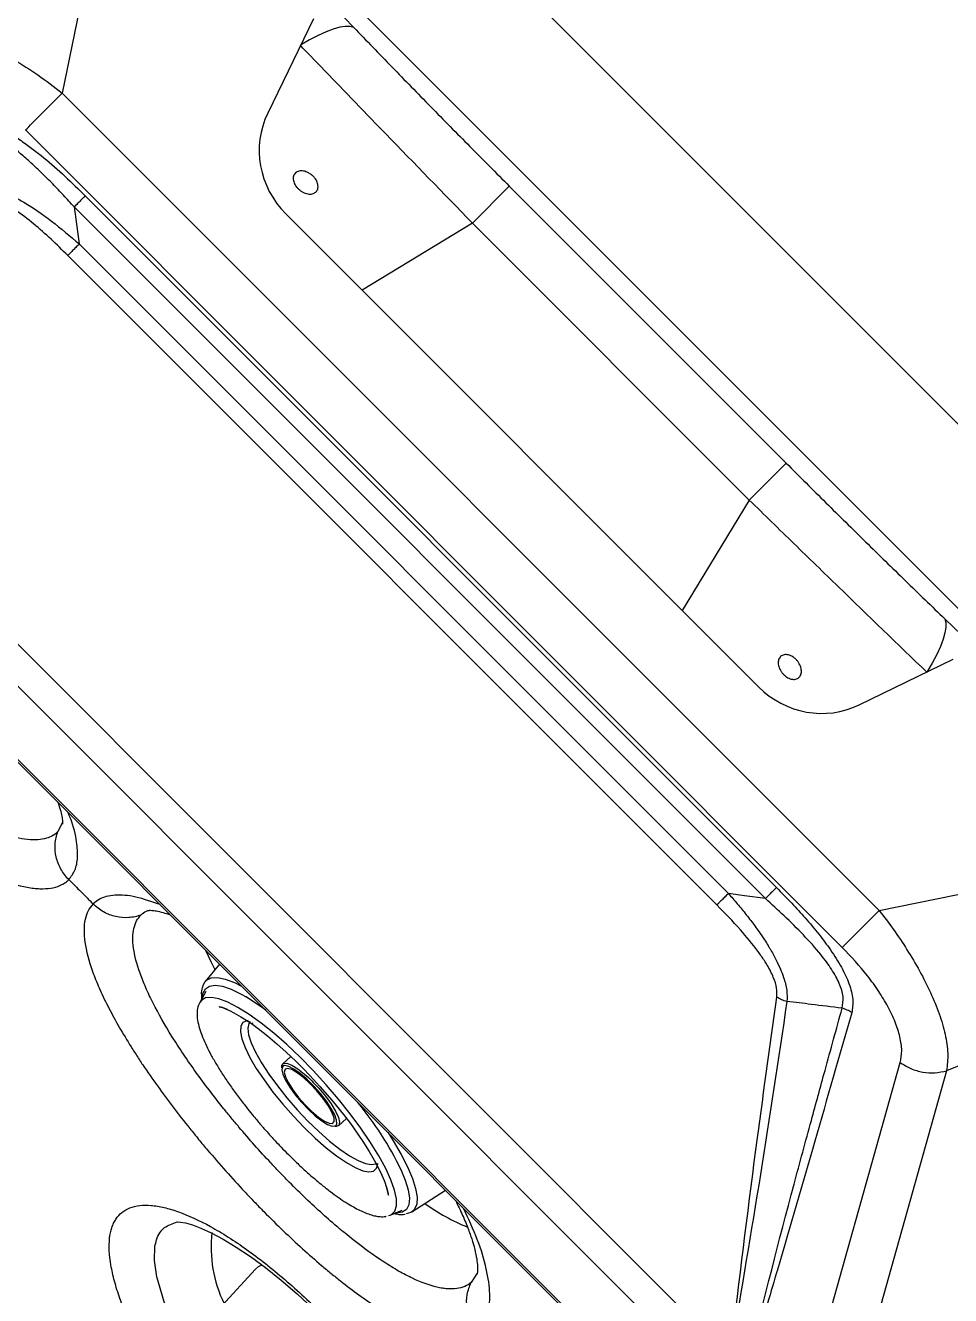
# Model space of a CAD drawing. Extents: x 409 to 498, y 628 to 778.
# Drawn here: x 485.8 to 490.92, y 720.27 to 727.3 of the extents above; entities that cross this region are included whole.
import ezdxf

# ---------------------------------------------------------------- set-up
doc = ezdxf.new("R2010")
doc.units = 0
doc.header["$MEASUREMENT"] = 0
doc.layers.add('1', color=4, linetype='Continuous')
doc.layers.add('GEOMETRY', color=4, linetype='Continuous', lineweight=25)

# ---------------------------------------------------------------- blocks, each defined once
blk = doc.blocks.new('2026_PULSE')
at = {"layer": 'GEOMETRY'}
for p, q in [((78.0552, 84.4674), (84.4472, 78.0754)), ((77.8038, 83.6983), (83.6781, 77.8239)), ((78.239, 83.1649), (79.0388, 82.3331)), ((77.5335, 82.5054), (77.424, 81.9699)), ((78.8159, 82.3801), (78.5623, 81.8582)), ((77.424, 81.9699), (81.9497, 77.4443)), ((81.7451, 77.24), (77.2196, 81.7655)), ((79.9005, 81.4546), (79.6961, 81.2502)), ((79.9005, 81.4546), (81.4344, 79.9207)), ((77.5512, 81.4006), (81.3804, 77.5714)), ((81.3192, 77.5102), (77.49, 81.3394)), ((77.49, 81.3394), (77.5181, 81.1342)), ((81.2814, 78.6823), (78.6621, 81.3016)), ((79.6961, 81.2502), (79.0852, 80.8785)), ((79.6961, 81.2502), (81.23, 79.7163)), ((74.7001, 81.1623), (81.1421, 74.7204)), ((74.9515, 81.1434), (81.1232, 74.9717)), ((77.5181, 81.1342), (81.114, 77.5383)), ((81.0504, 77.4748), (77.4546, 81.0706)), ((74.9827, 80.4593), (80.4391, 75.003)), ((74.9901, 80.4667), (80.4465, 75.0103)), ((81.4344, 79.9207), (81.23, 79.7163)), ((81.23, 79.7163), (80.8584, 79.1053)), ((82.313, 79.0589), (83.1447, 78.2592)), ((81.838, 78.5826), (82.3599, 78.8362)), ((77.4251, 77.932), (77.3996, 77.881)), ((81.9496, 77.4443), (82.4851, 77.5537)), ((78.2947, 77.1474), (78.2164, 77.051)), ((83.6715, 77.1027), (82.3229, 76.557)), ((78.2195, 76.9959), (78.1853, 76.934)), ((78.4787, 76.8226), (78.4756, 76.815)), ((78.6905, 76.6354), (78.646, 76.5947)), ((81.5737, 74.85), (82.0664, 76.6022)), ((82.3229, 76.557), (81.8302, 74.8047)), ((78.9534, 76.2522), (78.9987, 76.2922)), ((79.3005, 76.0088), (79.2953, 76.0201)), ((79.3607, 75.7759), (79.5462, 75.8959)), ((79.2321, 75.7552), (79.241, 75.7577)), ((79.241, 75.7577), (79.3062, 75.785)), ((78.4945, 75.4584), (78.3078, 75.2556)), ((79.7226, 75.4357), (79.6899, 75.3848))]:
    blk.add_line(p, q, dxfattribs=at)
at = {"layer": 'GEOMETRY', "flags": 128}
for points in [[(79.0388, 82.3331), (79.0177, 82.3387), (78.9917, 82.339), (78.9608, 82.3342), (78.9253, 82.3241), (78.8854, 82.3089), (78.8416, 82.2888), (78.7939, 82.2637), (78.7429, 82.2341)], [(82.313, 79.0589), (82.3185, 79.0379), (82.3189, 79.0118), (82.314, 78.9809), (82.3039, 78.9455), (82.2888, 78.9056), (82.2686, 78.8617), (82.2436, 78.8141), (82.2139, 78.7631)], [(81.3192, 77.5102), (81.2042, 77.526), (81.114, 77.5383)], [(78.2165, 77.2249), (78.2467, 77.1613), (78.2698, 77.1167)], [(78.2, 76.9606), (78.2035, 76.9844), (78.2167, 77.0103), (78.2394, 77.0258), (78.2713, 77.0306), (78.3118, 77.0246), (78.3602, 77.0079), (78.4156, 76.9808), (78.4422, 76.9656)], [(78.2034, 77.0239), (78.207, 77.0348), (78.2164, 77.051)], [(78.2164, 77.051), (78.2233, 77.0581), (78.249, 77.0709), (78.2837, 77.073), (78.3268, 77.0643), (78.3775, 77.045), (78.417, 77.0256)], [(79.241, 75.7577), (79.2474, 75.7608), (79.2664, 75.7798), (79.2757, 75.809), (79.2752, 75.8481), (79.2649, 75.8962), (79.245, 75.9526), (79.2159, 76.0162), (79.178, 76.0858), (79.132, 76.1604), (79.0788, 76.2384), (79.0193, 76.3186), (78.9546, 76.3995), (78.8858, 76.4796), (78.8142, 76.5575), (78.741, 76.6319), (78.6675, 76.7014), (78.5951, 76.7647), (78.525, 76.8208), (78.4585, 76.8686), (78.3968, 76.9073), (78.341, 76.9362), (78.292, 76.9548), (78.2508, 76.9627), (78.2181, 76.9598), (78.1944, 76.9461), (78.1853, 76.934)], [(78.3393, 76.8954), (78.3393, 76.8954), (78.3393, 76.8954), (78.3393, 76.8954), (78.3393, 76.8954), (78.3392, 76.8954), (78.3392, 76.8954), (78.3392, 76.8954), (78.3391, 76.8954), (78.339, 76.8955), (78.3384, 76.8958), (78.3334, 76.8978), (78.3109, 76.9063), (78.2956, 76.911), (78.2934, 76.9117), (78.2931, 76.9117), (78.2931, 76.9117), (78.2931, 76.9117), (78.2931, 76.9117), (78.2931, 76.9117), (78.2931, 76.9117), (78.2931, 76.9117), (78.2931, 76.9117), (78.2931, 76.9117), (78.2931, 76.9117), (78.2931, 76.9117), (78.2931, 76.9117), (78.2931, 76.9117), (78.2935, 76.9116), (78.3111, 76.9062), (78.3548, 76.8882), (78.3742, 76.8783), (78.4138, 76.8558), (78.464, 76.8231), (78.5098, 76.7901), (78.5605, 76.7504), (78.613, 76.7062), (78.665, 76.6596), (78.7178, 76.6095), (78.7566, 76.5709), (78.7961, 76.53), (78.8515, 76.47)], [(78.4544, 76.8343), (78.4455, 76.8334), (78.4244, 76.8236), (78.4128, 76.8033), (78.411, 76.7729), (78.419, 76.7333), (78.4367, 76.6855), (78.4636, 76.6306), (78.4989, 76.5702), (78.5418, 76.5058), (78.5912, 76.4391), (78.6457, 76.3718), (78.704, 76.3056), (78.7646, 76.2422), (78.8258, 76.1834), (78.8861, 76.1305), (78.944, 76.0851), (78.9979, 76.0482)], [(78.4648, 76.8301), (78.4567, 76.819), (78.4515, 76.7925), (78.4562, 76.7564), (78.4708, 76.7116), (78.4948, 76.6594), (78.5276, 76.6011), (78.5683, 76.5384), (78.6157, 76.473), (78.6687, 76.4067), (78.7256, 76.3412), (78.7851, 76.2784), (78.8454, 76.22), (78.9049, 76.1675), (78.9621, 76.1225), (79.0152, 76.086)], [(78.6508, 76.584), (78.6438, 76.5789), (78.64, 76.5626), (78.6458, 76.5372), (78.6608, 76.5042), (78.6841, 76.4657), (78.7142, 76.4242), (78.7493, 76.3823), (78.7871, 76.3425)], [(78.6405, 76.5722), (78.6409, 76.5854), (78.6499, 76.5973), (78.6682, 76.5982), (78.6948, 76.5881), (78.728, 76.5677), (78.7657, 76.5383), (78.7877, 76.5188)], [(78.9407, 76.2544), (78.9446, 76.2623), (78.9436, 76.2834), (78.9331, 76.3128), (78.9138, 76.3488), (78.8869, 76.3891), (78.854, 76.4312), (78.8173, 76.4724), (78.779, 76.5101), (78.7416, 76.542), (78.7075, 76.566), (78.6786, 76.5807), (78.6569, 76.5851), (78.6508, 76.584)], [(78.7977, 76.485), (78.7601, 76.5194), (78.7249, 76.5462), (78.6948, 76.5634), (78.6718, 76.5698), (78.6579, 76.5648), (78.6539, 76.5489), (78.6603, 76.5233), (78.6764, 76.4897), (78.7012, 76.4508), (78.7328, 76.4094), (78.7687, 76.3686), (78.8065, 76.3313), (78.8433, 76.3005), (78.8762, 76.2783), (78.903, 76.2663), (78.9216, 76.2656), (78.9307, 76.2761), (78.9295, 76.2971), (78.9181, 76.327), (78.8975, 76.3636), (78.869, 76.4041), (78.8349, 76.4456), (78.7977, 76.485)], [(78.7877, 76.5188), (78.8056, 76.5016), (78.8145, 76.4927)], [(78.8145, 76.4927), (78.8451, 76.4601), (78.8817, 76.4162), (78.9132, 76.3728), (78.9376, 76.3326), (78.9533, 76.2981), (78.9594, 76.2715), (78.9554, 76.2545), (78.9417, 76.248), (78.9353, 76.2483)], [(78.8515, 76.47), (78.9169, 76.3946), (78.9419, 76.3644), (78.9816, 76.3146), (79.02, 76.2641), (79.0577, 76.2117), (79.0929, 76.1597), (79.1248, 76.1092), (79.1526, 76.0616), (79.1759, 76.0179), (79.1942, 75.9795), (79.2067, 75.9497), (79.2122, 75.9353), (79.2272, 75.8847), (79.2297, 75.872), (79.2305, 75.8673), (79.2305, 75.8672), (79.2305, 75.8672), (79.2305, 75.8672), (79.2305, 75.8672), (79.2305, 75.8672), (79.2305, 75.8672), (79.2305, 75.8672), (79.2305, 75.8672), (79.2305, 75.8672), (79.2305, 75.8672), (79.2305, 75.8672), (79.2305, 75.8673), (79.2304, 75.868), (79.225, 75.8942), (79.2196, 75.9136), (79.2193, 75.9146), (79.2192, 75.9148), (79.2192, 75.9148), (79.2192, 75.9149), (79.2192, 75.9149), (79.2192, 75.9149), (79.2192, 75.9149), (79.2192, 75.9149), (79.2192, 75.9149), (79.2192, 75.9149), (79.2192, 75.9148), (79.2193, 75.9145), (79.2203, 75.9112), (79.222, 75.9054), (79.2222, 75.9047), (79.2222, 75.9046), (79.2222, 75.9046), (79.2222, 75.9046), (79.2222, 75.9047), (79.2222, 75.9047), (79.2222, 75.9047), (79.2222, 75.9047), (79.2221, 75.9048), (79.2221, 75.9049), (79.222, 75.9053), (79.2214, 75.9073), (79.2213, 75.908), (79.2212, 75.9084), (79.2211, 75.9086), (79.221, 75.9089), (79.221, 75.909), (79.2209, 75.9092), (79.2209, 75.9092)], [(78.7871, 76.3425), (78.8252, 76.3074), (78.8613, 76.2793), (78.8931, 76.2598), (78.9185, 76.2501), (78.9361, 76.251), (78.9407, 76.2544)], [(79.2267, 76.2166), (79.2569, 76.1693), (79.301, 76.0941), (79.3368, 76.0242), (79.3638, 75.9607), (79.3814, 75.9048), (79.3893, 75.8574), (79.3875, 75.8191), (79.376, 75.7907), (79.3607, 75.7759)], [(78.9979, 76.0482), (79.0465, 76.0208), (79.0884, 76.0037), (79.1227, 75.9972), (79.1483, 76.0016), (79.1647, 76.0167), (79.1715, 76.0421), (79.1716, 76.0441)], [(79.0152, 76.086), (79.063, 76.0592), (79.104, 76.0428), (79.1372, 76.0371), (79.1616, 76.0424), (79.167, 76.0459)], [(79.3001, 76.0096), (79.3244, 75.9506), (79.3404, 75.8967), (79.3468, 75.8514), (79.3433, 75.8154), (79.3301, 75.7895), (79.3073, 75.774), (79.2754, 75.7692), (79.269, 75.7694)], [(79.3607, 75.7759), (79.3549, 75.7727), (79.3286, 75.7656)], [(78.0592, 75.7203), (78.0631, 75.7205), (78.0795, 75.7193), (78.1067, 75.7142), (78.1445, 75.7034), (78.1924, 75.6855), (78.2496, 75.6595), (78.3152, 75.6247), (78.3881, 75.5809), (78.4668, 75.5281), (78.5502, 75.4667), (78.6368, 75.3973), (78.7249, 75.3209), (78.8133, 75.2385)], [(79.7646, 73.5815), (79.74, 73.528), (79.6803, 73.4795), (79.5997, 73.463), (79.4999, 73.4797), (79.3843, 73.5286), (79.382, 73.5298), (79.2498, 73.6126), (79.1078, 73.7245), (78.958, 73.8635), (78.8056, 74.0235), (78.6542, 74.1998), (78.5079, 74.3867), (78.3713, 74.5773), (78.2473, 74.7676), (78.1407, 74.95), (78.0533, 75.1223), (77.9889, 75.2779), (77.9484, 75.4154), (77.935, 75.5066), (77.9375, 75.5835), (77.9375, 75.5835)], [(78.4945, 75.4584), (78.511, 75.4725), (78.5313, 75.483)]]:
    blk.add_lwpolyline(points, dxfattribs=at)
at = {"layer": 'GEOMETRY'}
for centre, radius, start, end in [((77.7631, 75.8428), 1.3122, 53.06046, 58.83704), ((77.6009, 75.1815), 1.8903, 25.98298, 39.37182), ((80.1066, 76.7674), 1.1615, 234.48242, 247.88608), ((78.9723, 75.5829), 0.7241, 173.84809, 205.71325)]:
    blk.add_arc(centre, radius, start, end, dxfattribs=at)
for centre, major_axis, ratio, start_param, end_param in [((79.0176, 81.6393), (0.4667, -0.1935), 0.965123, 3.084516, 4.307407), ((81.6191, 79.0379), (-0.1935, 0.4667), 0.965125, 1.975742, 3.198633)]:
    blk.add_ellipse(centre, major_axis=major_axis, ratio=ratio, start_param=start_param, end_param=end_param, dxfattribs=at)
for points, knots in [([(76.5414, 82.3444), (76.5647, 82.3476), (76.6123, 82.354), (76.6994, 82.3453), (76.7989, 82.3218), (76.9098, 82.282), (77.0303, 82.2266), (77.1583, 82.1557), (77.2922, 82.0704), (77.3793, 82.0039), (77.4239, 81.9699)], [0, 0, 0, 0, 0.1060913, 0.216747, 0.3320356, 0.4525106, 0.5788195, 0.7118984, 0.8524035, 1, 1, 1, 1]), ([(79.0388, 82.3331), (79.1087, 82.2604), (79.1793, 82.1874), (79.3213, 82.0411), (79.3929, 81.9678), (79.5368, 81.8211), (79.6092, 81.7477), (79.7545, 81.601), (79.8274, 81.5277), (79.9005, 81.4546)], [0, 0, 0, 0, 0.25, 0.25, 0.5, 0.5, 0.75, 0.75, 1, 1, 1, 1]), ([(79.6961, 81.2502), (79.5353, 81.415), (79.3749, 81.58), (79.1362, 81.8263), (79.0569, 81.9083), (78.8992, 82.0717), (78.8208, 82.1531), (78.7429, 82.2341)], [0, 0, 0, 0, 0.5, 0.5, 0.75, 0.75, 1, 1, 1, 1]), ([(76.8582, 81.8177), (76.8818, 81.8217), (76.9169, 81.8275), (76.9739, 81.817), (77.0223, 81.8022), (77.0775, 81.7781), (77.1398, 81.7437), (77.2223, 81.6899), (77.3238, 81.6119), (77.4394, 81.5103), (77.5141, 81.437), (77.5512, 81.4006)], [0, 0, 0, 0, 0.125242, 0.186962, 0.250585, 0.328395, 0.41141, 0.501036, 0.662351, 0.831997, 1, 1, 1, 1]), ([(77.49, 81.3394), (77.4703, 81.361), (77.4312, 81.4039), (77.3715, 81.4663), (77.3117, 81.5262), (77.2521, 81.5823), (77.1824, 81.6439), (77.1039, 81.7044), (77.0186, 81.7522), (76.9415, 81.7754), (76.9022, 81.768), (76.8827, 81.7643)], [0, 0, 0, 0, 0.1035977, 0.2062818, 0.3070607, 0.4050613, 0.4995741, 0.6433549, 0.7697547, 0.8853187, 1, 1, 1, 1]), ([(78.8362, 81.4759), (78.8378, 81.4717), (78.839, 81.4675), (78.8405, 81.4592), (78.8408, 81.4551), (78.8406, 81.4472), (78.84, 81.4435), (78.8381, 81.4364), (78.8366, 81.4331), (78.8311, 81.424), (78.8258, 81.4191), (78.8128, 81.4124), (78.8051, 81.4105), (78.7925, 81.4103), (78.7881, 81.4107), (78.7793, 81.4122), (78.7749, 81.4134), (78.7659, 81.4165), (78.7614, 81.4184), (78.7527, 81.423), (78.7484, 81.4256), (78.7402, 81.4315), (78.7363, 81.4347), (78.729, 81.4416), (78.7255, 81.4453), (78.7193, 81.453), (78.7166, 81.457), (78.7118, 81.4651), (78.7097, 81.4694), (78.7049, 81.4819), (78.7033, 81.4904), (78.7037, 81.5059), (78.7057, 81.5132), (78.7111, 81.5222), (78.7133, 81.525), (78.7185, 81.5298), (78.7214, 81.5318), (78.728, 81.5352), (78.7316, 81.5365), (78.7391, 81.5383), (78.7431, 81.5388), (78.7516, 81.5389), (78.756, 81.5386), (78.7648, 81.5372), (78.7693, 81.536), (78.7784, 81.5329), (78.7828, 81.531), (78.7916, 81.5265), (78.7959, 81.5239), (78.8041, 81.5181), (78.808, 81.5149), (78.8154, 81.508), (78.8188, 81.5043), (78.828, 81.4928), (78.833, 81.4844), (78.8362, 81.4759)], [0, 0, 0, 0, 0.03125, 0.03125, 0.0625, 0.0625, 0.09375, 0.09375, 0.125, 0.125, 0.1875, 0.1875, 0.25, 0.25, 0.28125, 0.28125, 0.3125, 0.3125, 0.34375, 0.34375, 0.375, 0.375, 0.40625, 0.40625, 0.4375, 0.4375, 0.46875, 0.46875, 0.5, 0.5, 0.5625, 0.5625, 0.625, 0.625, 0.65625, 0.65625, 0.6875, 0.6875, 0.71875, 0.71875, 0.75, 0.75, 0.78125, 0.78125, 0.8125, 0.8125, 0.84375, 0.84375, 0.875, 0.875, 0.90625, 0.90625, 0.9375, 0.9375, 1, 1, 1, 1]), ([(76.9206, 81.4588), (76.9387, 81.4596), (76.9753, 81.4613), (77.0363, 81.4471), (77.0956, 81.4253), (77.1519, 81.3988), (77.243, 81.3484), (77.3686, 81.2612), (77.4675, 81.1772), (77.5181, 81.1342)], [0, 0, 0, 0, 0.114828, 0.233664, 0.317348, 0.406089, 0.500977, 0.744712, 1, 1, 1, 1]), ([(77.4546, 81.0706), (77.4238, 81.1009), (77.3623, 81.1613), (77.266, 81.2465), (77.1732, 81.3183), (77.086, 81.3714), (77.0068, 81.4039), (76.9648, 81.4033), (76.9437, 81.403)], [0, 0, 0, 0, 0.187072, 0.373689, 0.559995, 0.705553, 0.85283, 1, 1, 1, 1]), ([(81.4344, 79.9207), (81.5076, 79.8476), (81.5808, 79.7747), (81.7275, 79.6294), (81.8009, 79.557), (81.9476, 79.4131), (82.021, 79.3415), (82.1673, 79.1994), (82.2402, 79.1289), (82.313, 79.0589)], [0, 0, 0, 0, 0.25, 0.25, 0.5, 0.5, 0.75, 0.75, 1, 1, 1, 1]), ([(75.0938, 79.7424), (75.0734, 79.7175), (75.0612, 79.6866), (75.0546, 79.6319), (75.0544, 79.6122), (75.058, 79.57), (75.0617, 79.5475), (75.0792, 79.4754), (75.0987, 79.4231), (75.1392, 79.3384), (75.1545, 79.3091), (75.1804, 79.2635), (75.1896, 79.248), (75.2087, 79.2166), (75.2187, 79.2008), (75.2706, 79.1209), (75.3184, 79.0546), (75.3859, 78.9688), (75.3998, 78.9515), (75.4284, 78.9165), (75.4431, 78.8989), (75.488, 78.8458), (75.5191, 78.8104), (75.6154, 78.7038), (75.6838, 78.6326), (75.7745, 78.5431), (75.7929, 78.5251), (75.83, 78.4895), (75.8486, 78.4718), (75.9048, 78.4191), (75.9807, 78.3498), (76.0583, 78.2824), (76.1171, 78.2325), (76.1368, 78.2161), (76.1764, 78.1833), (76.1964, 78.167), (76.2958, 78.0871), (76.3744, 78.0273), (76.4911, 77.9436), (76.5297, 77.9167), (76.5875, 77.8779), (76.6067, 77.8652), (76.6447, 77.8406), (76.6634, 77.8287), (76.7563, 77.771), (76.8273, 77.7306), (76.9121, 77.6875), (76.9289, 77.6792), (76.962, 77.6635), (76.9784, 77.656), (77.0265, 77.6348), (77.0573, 77.6225), (77.1455, 77.5908), (77.1992, 77.5766), (77.2599, 77.5678), (77.2717, 77.5665), (77.2944, 77.5648), (77.3053, 77.5645), (77.3369, 77.5647), (77.3562, 77.5667), (77.3916, 77.5743), (77.4077, 77.5799), (77.4293, 77.5911), (77.4361, 77.5953), (77.4456, 77.6022), (77.4502, 77.6058), (77.4553, 77.6104), (77.4575, 77.6124), (77.4589, 77.6138), (77.4596, 77.6145), (77.4602, 77.6152)], [0, 0, 0, 0, 0.0625, 0.0625, 0.09375, 0.09375, 0.125, 0.125, 0.1875, 0.1875, 0.21875, 0.21875, 0.234375, 0.234375, 0.25, 0.25, 0.3125, 0.3125, 0.328125, 0.328125, 0.34375, 0.34375, 0.375, 0.375, 0.4375, 0.4375, 0.453125, 0.453125, 0.46875, 0.46875, 0.5, 0.53125, 0.53125, 0.546875, 0.546875, 0.5625, 0.5625, 0.625, 0.625, 0.65625, 0.65625, 0.671875, 0.671875, 0.6875, 0.6875, 0.75, 0.75, 0.765625, 0.765625, 0.78125, 0.78125, 0.8125, 0.8125, 0.875, 0.875, 0.890625, 0.890625, 0.90625, 0.90625, 0.9375, 0.9375, 0.96875, 0.96875, 0.984375, 0.984375, 0.992188, 0.996094, 0.998047, 0.998047, 1, 1, 1, 1]), ([(77.3996, 77.881), (77.3804, 77.8611), (77.3553, 77.8479), (77.3093, 77.8374), (77.2926, 77.8355), (77.2562, 77.8349), (77.2366, 77.8362), (77.1734, 77.8449), (77.1268, 77.8571), (77.0504, 77.8843), (77.0239, 77.8949), (76.9823, 77.9131), (76.9682, 77.9196), (76.9396, 77.9331), (76.9251, 77.9402), (76.852, 77.9774), (76.7908, 78.0122), (76.7108, 78.0619), (76.6947, 78.0722), (76.662, 78.0933), (76.6455, 78.1043), (76.5958, 78.1376), (76.5626, 78.1607), (76.4623, 78.2327), (76.3948, 78.2841), (76.3094, 78.3527), (76.2922, 78.3666), (76.2582, 78.3947), (76.2413, 78.4088), (76.1907, 78.4516), (76.1241, 78.5094), (76.0589, 78.5688), (76.0106, 78.614), (75.9945, 78.6292), (75.9627, 78.6597), (75.9468, 78.6751), (75.8688, 78.7519), (75.8099, 78.8131), (75.7269, 78.9045), (75.7001, 78.935), (75.6614, 78.9806), (75.6487, 78.9958), (75.624, 79.0259), (75.612, 79.0408), (75.5538, 79.1147), (75.5125, 79.1717), (75.4678, 79.2407), (75.4592, 79.2543), (75.4427, 79.2814), (75.4348, 79.2948), (75.4125, 79.3342), (75.3993, 79.3595), (75.3646, 79.4328), (75.348, 79.4781), (75.3335, 79.5406), (75.3304, 79.5602), (75.3279, 79.5968), (75.3283, 79.6139), (75.3349, 79.6615), (75.3461, 79.6883), (75.3645, 79.71)], [0, 0, 0, 0, 0.0625, 0.0625, 0.09375, 0.09375, 0.125, 0.125, 0.1875, 0.1875, 0.21875, 0.21875, 0.234375, 0.234375, 0.25, 0.25, 0.3125, 0.3125, 0.328125, 0.328125, 0.34375, 0.34375, 0.375, 0.375, 0.4375, 0.4375, 0.453125, 0.453125, 0.46875, 0.46875, 0.5, 0.53125, 0.53125, 0.546875, 0.546875, 0.5625, 0.5625, 0.625, 0.625, 0.65625, 0.65625, 0.671875, 0.671875, 0.6875, 0.6875, 0.75, 0.75, 0.765625, 0.765625, 0.78125, 0.78125, 0.8125, 0.8125, 0.875, 0.875, 0.90625, 0.90625, 0.9375, 0.9375, 1, 1, 1, 1]), ([(82.2139, 78.7631), (82.052, 78.9188), (81.8883, 79.0768), (81.642, 79.3154), (81.5596, 79.3954), (81.3949, 79.5556), (81.3124, 79.6359), (81.23, 79.7163)], [0, 0, 0, 0, 0.5, 0.5, 0.75, 0.75, 1, 1, 1, 1]), ([(81.5155, 78.7904), (81.5168, 78.7858), (81.5177, 78.7814), (81.5187, 78.7726), (81.5188, 78.7683), (81.5182, 78.7601), (81.5175, 78.7562), (81.5153, 78.7488), (81.5138, 78.7454), (81.5081, 78.7361), (81.5028, 78.7313), (81.4902, 78.7249), (81.4827, 78.7234), (81.4708, 78.7238), (81.4667, 78.7244), (81.4584, 78.7264), (81.4542, 78.7279), (81.4458, 78.7315), (81.4416, 78.7338), (81.4336, 78.739), (81.4297, 78.7419), (81.4221, 78.7485), (81.4185, 78.752), (81.4119, 78.7596), (81.4088, 78.7637), (81.4033, 78.772), (81.4009, 78.7763), (81.3967, 78.7852), (81.3949, 78.7897), (81.3909, 78.8031), (81.3898, 78.8121), (81.391, 78.8284), (81.3932, 78.8359), (81.3989, 78.8451), (81.4011, 78.8479), (81.4063, 78.8527), (81.4092, 78.8547), (81.4156, 78.858), (81.4191, 78.8592), (81.4264, 78.8607), (81.4302, 78.861), (81.4383, 78.8608), (81.4424, 78.8602), (81.4507, 78.8582), (81.455, 78.8568), (81.4634, 78.8531), (81.4675, 78.8509), (81.4756, 78.8458), (81.4796, 78.8428), (81.4871, 78.8363), (81.4906, 78.8327), (81.4973, 78.8251), (81.5003, 78.821), (81.5085, 78.8085), (81.5128, 78.7994), (81.5155, 78.7904)], [0, 0, 0, 0, 0.03125, 0.03125, 0.0625, 0.0625, 0.09375, 0.09375, 0.125, 0.125, 0.1875, 0.1875, 0.25, 0.25, 0.28125, 0.28125, 0.3125, 0.3125, 0.34375, 0.34375, 0.375, 0.375, 0.40625, 0.40625, 0.4375, 0.4375, 0.46875, 0.46875, 0.5, 0.5, 0.5625, 0.5625, 0.625, 0.625, 0.65625, 0.65625, 0.6875, 0.6875, 0.71875, 0.71875, 0.75, 0.75, 0.78125, 0.78125, 0.8125, 0.8125, 0.84375, 0.84375, 0.875, 0.875, 0.90625, 0.90625, 0.9375, 0.9375, 1, 1, 1, 1]), ([(77.3993, 78.0427), (77.4013, 78.0375), (77.4101, 78.0144), (77.4184, 77.9824), (77.4246, 77.9486), (77.4259, 77.9291), (77.4245, 77.9212), (77.4251, 77.9231), (77.4251, 77.9233)], [0, 0, 0, 0, 0.069, 0.304112, 0.53442, 0.759622, 0.980807, 1, 1, 1, 1]), ([(77.4602, 77.6152), (77.4727, 77.6315), (77.4978, 77.6643), (77.5116, 77.7352), (77.505, 77.8309), (77.4868, 77.9156), (77.4588, 77.9779), (77.4544, 77.9877)], [0, 0, 0, 0, 0.2192335, 0.4393772, 0.6586129, 0.9458476, 1, 1, 1, 1]), ([(77.8699, 72.1546), (77.8564, 72.1761), (77.8295, 72.2193), (77.7886, 72.2838), (77.7476, 72.3481), (77.7062, 72.4123), (77.6646, 72.4763), (77.6227, 72.5401), (77.5805, 72.6037), (77.538, 72.6672), (77.4953, 72.7305), (77.4522, 72.7936), (77.409, 72.8565), (77.3654, 72.9193), (77.3216, 72.9818), (77.2775, 73.0442), (77.2331, 73.1064), (77.1885, 73.1684), (77.1436, 73.2302), (77.0984, 73.2919), (77.053, 73.3533), (77.0073, 73.4146), (76.9613, 73.4756), (76.9151, 73.5365), (76.8686, 73.5972), (76.8219, 73.6577), (76.7749, 73.718), (76.7276, 73.778), (76.6801, 73.8379), (76.6323, 73.8976), (76.5843, 73.9571), (76.536, 74.0164), (76.4875, 74.0755), (76.4387, 74.1344), (76.3897, 74.193), (76.3404, 74.2515), (76.2908, 74.3098), (76.2411, 74.3678), (76.191, 74.4257), (76.1408, 74.4833), (76.0902, 74.5407), (76.0395, 74.5979), (75.9885, 74.6549), (75.9372, 74.7117), (75.8857, 74.7683), (75.834, 74.8246), (75.782, 74.8807), (75.7298, 74.9366), (75.6773, 74.9923), (75.6247, 75.0478), (75.5717, 75.103), (75.5186, 75.158), (75.4652, 75.2128), (75.4115, 75.2674), (75.3577, 75.3217), (75.3036, 75.3758), (75.2492, 75.4297), (75.1947, 75.4833), (75.1399, 75.5368), (75.0849, 75.5899), (75.0296, 75.6429), (74.9742, 75.6956), (74.9185, 75.7481), (74.8625, 75.8003), (74.8064, 75.8523), (74.75, 75.904), (74.6935, 75.9556), (74.6367, 76.0068), (74.5797, 76.0579), (74.5224, 76.1087), (74.465, 76.1592), (74.4073, 76.2095), (74.3495, 76.2596), (74.2914, 76.3094), (74.2331, 76.359), (74.1746, 76.4083), (74.1159, 76.4573), (74.057, 76.5061), (73.9979, 76.5547), (73.9385, 76.603), (73.879, 76.6511), (73.8193, 76.6989), (73.7594, 76.7464), (73.6992, 76.7937), (73.6389, 76.8407), (73.5784, 76.8875), (73.5177, 76.934), (73.4568, 76.9803), (73.3957, 77.0263), (73.3344, 77.072), (73.2729, 77.1175), (73.2112, 77.1627), (73.1493, 77.2076), (73.0873, 77.2523), (73.025, 77.2967), (72.9626, 77.3409), (72.8999, 77.3847), (72.8371, 77.4283), (72.7741, 77.4717), (72.7109, 77.5147), (72.6476, 77.5575), (72.584, 77.6001), (72.5203, 77.6423), (72.4564, 77.6843), (72.3923, 77.726), (72.3281, 77.7674), (72.2636, 77.8085), (72.199, 77.8494), (72.1558, 77.8764), (72.1342, 77.8899)], [0, 0, 0, 0, 0.009353, 0.018705, 0.028056, 0.037407, 0.046757, 0.056107, 0.065456, 0.074805, 0.084153, 0.093501, 0.102848, 0.112194, 0.12154, 0.130886, 0.140232, 0.149576, 0.158921, 0.168265, 0.177608, 0.186952, 0.196295, 0.205637, 0.214979, 0.224321, 0.233663, 0.243004, 0.252345, 0.261685, 0.271026, 0.280366, 0.289706, 0.299046, 0.308385, 0.317724, 0.327063, 0.336402, 0.345741, 0.35508, 0.364418, 0.373757, 0.383095, 0.392434, 0.401772, 0.41111, 0.420448, 0.429787, 0.439125, 0.448463, 0.457802, 0.46714, 0.476479, 0.485817, 0.495156, 0.504495, 0.513834, 0.523174, 0.532513, 0.541853, 0.551193, 0.560534, 0.569874, 0.579215, 0.588556, 0.597897, 0.607239, 0.616581, 0.625923, 0.635265, 0.644608, 0.653951, 0.663294, 0.672638, 0.681982, 0.691327, 0.700671, 0.710016, 0.719362, 0.728708, 0.738054, 0.7474, 0.756747, 0.766094, 0.775442, 0.78479, 0.794139, 0.803488, 0.812838, 0.822188, 0.831539, 0.840891, 0.850243, 0.859596, 0.86895, 0.878305, 0.88766, 0.897017, 0.906374, 0.915732, 0.925091, 0.934451, 0.943812, 0.953174, 0.962537, 0.971901, 0.981266, 0.990633, 1, 1, 1, 1]), ([(77.4602, 77.6152), (77.4429, 77.6324), (77.428, 77.652), (77.4044, 77.6945), (77.3956, 77.7174), (77.3849, 77.7643), (77.3829, 77.7884), (77.3861, 77.8358), (77.3912, 77.8591), (77.3996, 77.881)], [0, 0, 0, 0, 0.25, 0.25, 0.5, 0.5, 0.75, 0.75, 1, 1, 1, 1]), ([(77.6062, 61.0661), (77.6085, 61.0888), (77.6132, 61.134), (77.6198, 61.2019), (77.6261, 61.2698), (77.632, 61.3378), (77.6375, 61.4059), (77.6426, 61.474), (77.6473, 61.5421), (77.6517, 61.6103), (77.6557, 61.6786), (77.6594, 61.7468), (77.6626, 61.8152), (77.6655, 61.8835), (77.668, 61.9519), (77.6702, 62.0203), (77.6719, 62.0888), (77.6733, 62.1573), (77.6744, 62.2258), (77.675, 62.2944), (77.6753, 62.3629), (77.6752, 62.4315), (77.6747, 62.5002), (77.6739, 62.5688), (77.6727, 62.6375), (77.6712, 62.7061), (77.6692, 62.7748), (77.6669, 62.8435), (77.6642, 62.9123), (77.6612, 62.981), (77.6578, 63.0498), (77.654, 63.1185), (77.6498, 63.1873), (77.6453, 63.256), (77.6404, 63.3248), (77.6352, 63.3936), (77.6295, 63.4623), (77.6236, 63.5311), (77.6172, 63.5999), (77.6105, 63.6687), (77.6034, 63.7374), (77.5959, 63.8062), (77.5881, 63.8749), (77.5799, 63.9436), (77.5714, 64.0124), (77.5624, 64.0811), (77.5531, 64.1498), (77.5282, 64.327), (77.4828, 64.6133), (77.4207, 64.9413), (77.3649, 65.2037), (77.3201, 65.3998), (77.2804, 65.5628), (77.2472, 65.6925), (77.1962, 65.8863), (77.115, 66.1761), (76.9565, 66.688), (76.6428, 67.577), (76.202, 68.5776), (75.7816, 69.3672), (75.5747, 69.7284), (75.4688, 69.9081), (75.3606, 70.0861), (75.1895, 70.3591), (74.9486, 70.7239), (74.628, 71.1748), (74.235, 71.6891), (73.761, 72.2577), (73.0078, 73.0739), (71.9932, 74.0186), (71.0005, 74.7717), (70.3122, 75.227), (70.0497, 75.3911), (69.8727, 75.4975), (69.7542, 75.5678), (69.5452, 75.689), (69.1216, 75.9243), (68.5056, 76.237), (67.7514, 76.5737), (66.9927, 76.8672), (66.356, 77.0767), (65.9436, 77.1947), (65.7516, 77.2463), (65.6235, 77.2798), (65.3974, 77.3364), (65.0742, 77.4097), (64.6818, 77.4868), (64.287, 77.5522), (63.8888, 77.6058), (63.4917, 77.647), (63.1803, 77.6697), (62.9546, 77.6815), (62.8141, 77.6873), (62.6736, 77.6915), (62.5331, 77.6942), (62.3926, 77.6953), (62.2522, 77.6949), (62.1118, 77.6929), (61.9715, 77.6894), (61.8313, 77.6843), (61.6912, 77.6777), (61.5979, 77.672), (61.5512, 77.6691)], [0, 0, 0, 0, 0.002674, 0.00535, 0.008026, 0.010704, 0.013383, 0.016063, 0.018744, 0.021427, 0.02411, 0.026795, 0.029481, 0.032168, 0.034857, 0.037546, 0.040237, 0.042929, 0.045622, 0.048316, 0.051012, 0.053708, 0.056406, 0.059105, 0.061805, 0.064506, 0.067209, 0.069912, 0.072617, 0.075323, 0.07803, 0.080738, 0.083448, 0.086158, 0.08887, 0.091582, 0.094296, 0.097011, 0.099728, 0.102445, 0.105164, 0.107883, 0.110604, 0.113326, 0.116049, 0.118774, 0.121499, 0.124225, 0.139884, 0.155677, 0.163551, 0.171474, 0.179356, 0.183291, 0.187222, 0.202908, 0.218545, 0.249726, 0.312128, 0.343618, 0.351526, 0.359419, 0.367299, 0.375167, 0.395976, 0.416881, 0.437882, 0.469319, 0.500693, 0.563627, 0.626026, 0.641623, 0.65724, 0.661148, 0.665059, 0.672888, 0.688581, 0.720155, 0.751629, 0.783221, 0.813983, 0.829537, 0.833428, 0.837319, 0.845106, 0.860836, 0.876321, 0.892207, 0.907999, 0.923696, 0.939298, 0.94483, 0.950359, 0.955885, 0.961409, 0.96693, 0.972448, 0.977964, 0.983477, 0.988988, 0.994495, 1, 1, 1, 1]), ([(77.4602, 77.6152), (77.4828, 77.5928), (77.5278, 77.548), (77.5726, 77.5029), (77.595, 77.4804)], [0, 0, 0, 0, 0.499927, 1, 1, 1, 1]), ([(81.3804, 77.5714), (81.409, 77.5424), (81.4632, 77.4875), (81.5421, 77.4012), (81.6145, 77.3152), (81.6828, 77.2237), (81.7415, 77.1315), (81.7856, 77.0382), (81.809, 76.9494), (81.8014, 76.9022), (81.7975, 76.8784)], [0, 0, 0, 0, 0.131695, 0.24934, 0.378329, 0.497693, 0.62718, 0.749961, 0.873946, 1, 1, 1, 1]), ([(77.9655, 77.4765), (77.9194, 77.4927), (77.8247, 77.5259), (77.7119, 77.5332), (77.6365, 77.5152), (77.6054, 77.4891), (77.595, 77.4804)], [0, 0, 0, 0, 0.274775, 0.564596, 0.854415, 1, 1, 1, 1]), ([(81.114, 77.5383), (81.1222, 77.529), (81.1388, 77.5102), (81.1636, 77.4812), (81.1886, 77.4512), (81.2136, 77.4203), (81.2455, 77.3793), (81.2795, 77.333), (81.3112, 77.2864), (81.3294, 77.2576), (81.3385, 77.2424), (81.3421, 77.2364), (81.3559, 77.2131), (81.3776, 77.174), (81.4024, 77.1211), (81.4241, 77.0636), (81.4406, 77.0005), (81.4393, 76.9609), (81.4386, 76.9409)], [0, 0, 0, 0, 0.047708, 0.096688, 0.146809, 0.197928, 0.249893, 0.347838, 0.421271, 0.471482, 0.483259, 0.492609, 0.499558, 0.592818, 0.675836, 0.749812, 0.87358, 1, 1, 1, 1]), ([(81.7441, 76.9029), (81.7479, 76.9236), (81.7552, 76.9641), (81.7309, 77.041), (81.6868, 77.1202), (81.6193, 77.2111), (81.5303, 77.3101), (81.426, 77.413), (81.3541, 77.4784), (81.3192, 77.5102)], [0, 0, 0, 0, 0.120842, 0.236017, 0.354466, 0.479568, 0.65493, 0.832373, 1, 1, 1, 1]), ([(77.595, 77.4804), (77.5727, 77.4584), (77.558, 77.4295), (77.5466, 77.3765), (77.5446, 77.3572), (77.5442, 77.3153), (77.5458, 77.2927), (77.5563, 77.2198), (77.5706, 77.166), (77.6022, 77.0778), (77.6145, 77.0471), (77.6356, 76.9992), (77.6431, 76.9828), (77.6588, 76.9496), (77.6671, 76.9328), (77.7103, 76.8478), (77.7507, 76.7768), (77.8084, 76.684), (77.8203, 76.6653), (77.8448, 76.6274), (77.8575, 76.6081), (77.8963, 76.5503), (77.9232, 76.5116), (78.007, 76.3949), (78.0668, 76.3163), (78.1466, 76.217), (78.1629, 76.197), (78.1957, 76.1573), (78.2122, 76.1376), (78.262, 76.0788), (78.3294, 76.0012), (78.3987, 75.9254), (78.4514, 75.8692), (78.469, 75.8506), (78.5046, 75.8135), (78.5226, 75.7951), (78.6122, 75.7043), (78.6835, 75.636), (78.7899, 75.5397), (78.8253, 75.5087), (78.8783, 75.4638), (78.8959, 75.4491), (78.931, 75.4204), (78.9483, 75.4065), (79.0342, 75.339), (79.1004, 75.2912), (79.1802, 75.2393), (79.196, 75.2294), (79.2273, 75.2102), (79.2428, 75.2011), (79.2885, 75.175), (79.3179, 75.1596), (79.4026, 75.1191), (79.4549, 75.0996), (79.5148, 75.085), (79.5265, 75.0826), (79.5492, 75.0788), (79.5601, 75.0774), (79.5919, 75.0747), (79.6116, 75.0749), (79.6665, 75.0815), (79.6973, 75.0936), (79.7222, 75.1141)], [0, 0, 0, 0, 0.0625, 0.0625, 0.09375, 0.09375, 0.125, 0.125, 0.1875, 0.1875, 0.21875, 0.21875, 0.234375, 0.234375, 0.25, 0.25, 0.3125, 0.3125, 0.328125, 0.328125, 0.34375, 0.34375, 0.375, 0.375, 0.4375, 0.4375, 0.453125, 0.453125, 0.46875, 0.46875, 0.5, 0.53125, 0.53125, 0.546875, 0.546875, 0.5625, 0.5625, 0.625, 0.625, 0.65625, 0.65625, 0.671875, 0.671875, 0.6875, 0.6875, 0.75, 0.75, 0.765625, 0.765625, 0.78125, 0.78125, 0.8125, 0.8125, 0.875, 0.875, 0.890625, 0.890625, 0.90625, 0.90625, 0.9375, 0.9375, 1, 1, 1, 1]), ([(77.8608, 77.4198), (77.8389, 77.4114), (77.8156, 77.4063), (77.7682, 77.4031), (77.7441, 77.405), (77.6972, 77.4157), (77.6744, 77.4245), (77.6319, 77.4482), (77.6122, 77.4631), (77.595, 77.4804)], [0, 0, 0, 0, 0.25, 0.25, 0.5, 0.5, 0.75, 0.75, 1, 1, 1, 1]), ([(77.8608, 77.4198), (77.8693, 77.4282), (77.881, 77.4398), (77.8996, 77.4439), (77.9047, 77.445)], [0, 0, 0, 0, 0.723702, 1, 1, 1, 1]), ([(77.9047, 77.445), (77.9047, 77.445), (77.9045, 77.445), (77.9187, 77.4455), (77.9445, 77.4421), (77.979, 77.4346), (78.0085, 77.4245), (78.0223, 77.4198)], [0, 0, 0, 0, 0.147082, 0.364245, 0.582208, 0.804652, 1, 1, 1, 1]), ([(81.3828, 76.964), (81.3834, 76.9804), (81.3847, 77.0133), (81.3648, 77.0755), (81.338, 77.1276), (81.3135, 77.167), (81.2965, 77.1924), (81.255, 77.2503), (81.175, 77.3471), (81.0945, 77.4296), (81.0504, 77.4748)], [0, 0, 0, 0, 0.117005, 0.234536, 0.360199, 0.405093, 0.451786, 0.500448, 0.726612, 1, 1, 1, 1]), ([(81.9496, 77.4443), (81.9761, 77.4096), (82.0304, 77.3388), (82.1053, 77.2263), (82.1749, 77.1091), (82.2356, 76.9897), (82.2845, 76.871), (82.3178, 76.7564), (82.3341, 76.6475), (82.3267, 76.5877), (82.3229, 76.557)], [0, 0, 0, 0, 0.114179, 0.233354, 0.355657, 0.479729, 0.604989, 0.731949, 0.86249, 1, 1, 1, 1]), ([(79.6899, 75.3848), (79.6682, 75.3664), (79.6413, 75.3551), (79.5936, 75.3486), (79.5765, 75.3481), (79.5489, 75.3501), (79.5394, 75.3512), (79.5198, 75.3543), (79.5096, 75.3563), (79.4577, 75.3685), (79.4124, 75.385), (79.3391, 75.4198), (79.3137, 75.433), (79.2742, 75.4554), (79.2608, 75.4633), (79.2338, 75.4798), (79.2202, 75.4884), (79.1514, 75.533), (79.0943, 75.5743), (79.0203, 75.6326), (79.0054, 75.6446), (78.9753, 75.6693), (78.9601, 75.682), (78.9146, 75.7207), (78.8842, 75.7474), (78.7928, 75.8304), (78.7316, 75.8892), (78.6547, 75.9673), (78.6393, 75.9832), (78.6088, 76.015), (78.5937, 76.031), (78.5485, 76.0794), (78.4891, 76.1445), (78.4313, 76.2112), (78.3886, 76.2617), (78.3744, 76.2787), (78.3463, 76.3127), (78.3324, 76.3299), (78.2638, 76.4151), (78.2124, 76.4827), (78.1404, 76.583), (78.1173, 76.6163), (78.0839, 76.666), (78.073, 76.6825), (78.0519, 76.7151), (78.0416, 76.7313), (77.992, 76.8111), (77.9571, 76.8724), (77.9199, 76.9456), (77.9128, 76.9601), (77.8992, 76.9887), (77.8928, 77.0029), (77.8747, 77.0443), (77.8641, 77.0708), (77.8369, 77.1471), (77.8247, 77.1936), (77.816, 77.2568), (77.8147, 77.2764), (77.8154, 77.3127), (77.8173, 77.3295), (77.8277, 77.3755), (77.841, 77.4006), (77.8608, 77.4198)], [0, 0, 0, 0, 0.0625, 0.0625, 0.09375, 0.09375, 0.109375, 0.109375, 0.125, 0.125, 0.1875, 0.1875, 0.21875, 0.21875, 0.234375, 0.234375, 0.25, 0.25, 0.3125, 0.3125, 0.328125, 0.328125, 0.34375, 0.34375, 0.375, 0.375, 0.4375, 0.4375, 0.453125, 0.453125, 0.46875, 0.46875, 0.5, 0.53125, 0.53125, 0.546875, 0.546875, 0.5625, 0.5625, 0.625, 0.625, 0.65625, 0.65625, 0.671875, 0.671875, 0.6875, 0.6875, 0.75, 0.75, 0.765625, 0.765625, 0.78125, 0.78125, 0.8125, 0.8125, 0.875, 0.875, 0.90625, 0.90625, 0.9375, 0.9375, 1, 1, 1, 1]), ([(82.0664, 76.6022), (82.0704, 76.6235), (82.0765, 76.6554), (82.0722, 76.7054), (82.0627, 76.7571), (82.0403, 76.8264), (81.9998, 76.9115), (81.9476, 76.9976), (81.8672, 77.1098), (81.7938, 77.1881), (81.7451, 77.24)], [0, 0, 0, 0, 0.125044, 0.187707, 0.251332, 0.373876, 0.501773, 0.624135, 0.751153, 1, 1, 1, 1]), ([(78.2006, 77.0195), (78.2003, 77.0189), (78.1947, 77.0078), (78.1931, 76.9862), (78.1959, 76.9618), (78.1967, 76.9546)], [0, 0, 0, 0, 0.037313, 0.717121, 1, 1, 1, 1]), ([(78.4617, 76.9538), (78.4558, 76.9574), (78.4493, 76.9614), (78.442, 76.9657), (78.4414, 76.9661)], [0, 0, 0, 0, 0.911832, 1, 1, 1, 1]), ([(81.1314, 75.0354), (81.1753, 75.3975), (81.2537, 76.0441), (81.3434, 76.6829), (81.3828, 76.964)], [0, 0, 0, 0, 0.559996, 1, 1, 1, 1]), ([(81.4386, 76.9409), (81.3905, 76.6208), (81.2943, 75.9805), (81.1869, 75.3496), (81.1332, 75.0341)], [0, 0, 0, 0, 0.4998965, 1, 1, 1, 1]), ([(81.7441, 76.9029), (81.687, 76.91), (81.5851, 76.9226), (81.4833, 76.9353), (81.4386, 76.9409)], [0, 0, 0, 0, 0.560611, 1, 1, 1, 1]), ([(78.1853, 76.934), (78.183, 76.9293), (78.175, 76.913), (78.1692, 76.8803), (78.1719, 76.84), (78.1829, 76.7929), (78.1998, 76.7451), (78.2214, 76.6961), (78.2473, 76.6451), (78.2783, 76.5908), (78.3143, 76.533), (78.3544, 76.4738), (78.397, 76.4148), (78.4377, 76.3618), (78.4725, 76.3185), (78.4984, 76.2874), (78.5172, 76.2653), (78.5307, 76.2496), (78.5456, 76.2325), (78.5564, 76.2204), (78.564, 76.2119)], [0, 0, 0, 0, 0.030238, 0.106567, 0.196092, 0.275611, 0.351529, 0.421769, 0.489287, 0.559036, 0.63013, 0.700758, 0.768537, 0.83413, 0.881913, 0.916214, 0.940653, 0.957999, 0.970289, 1, 1, 1, 1]), ([(78.3337, 76.8977), (78.3337, 76.8977), (78.3338, 76.8977), (78.3335, 76.8978), (78.3333, 76.8979), (78.333, 76.898), (78.3326, 76.8982), (78.332, 76.8984), (78.3309, 76.8988), (78.3302, 76.8991), (78.3295, 76.8994), (78.3295, 76.8994), (78.3294, 76.8994), (78.3294, 76.8994), (78.3294, 76.8994), (78.3294, 76.8995), (78.3294, 76.8995), (78.3294, 76.8994), (78.3298, 76.8993), (78.3312, 76.8987), (78.3327, 76.8981), (78.3337, 76.8977)], [0, 0, 0, 0, 0.064165, 0.095325, 0.115348, 0.133257, 0.15368, 0.182619, 0.236695, 0.365166, 0.370791, 0.373734, 0.375332, 0.376759, 0.378387, 0.380709, 0.385091, 0.395818, 0.43159, 0.611915, 1, 1, 1, 1]), ([(81.224, 74.9483), (81.224, 74.9483), (81.2241, 74.9485), (81.2243, 74.9493), (81.225, 74.9519), (81.2277, 74.9622), (81.3115, 75.2903), (81.4238, 75.7323), (81.5668, 76.2566), (81.6555, 76.5814), (81.7125, 76.7882), (81.7441, 76.9029)], [0, 0, 0, 0, 0.000039, 0.000331, 0.001135, 0.004164, 0.015941, 0.499832, 0.681352, 0.823364, 1, 1, 1, 1]), ([(81.7975, 76.8784), (81.6611, 76.4035), (81.489, 75.8045), (81.3031, 75.1748), (81.2499, 75.0113), (81.2341, 74.9644), (81.2278, 74.9513), (81.2257, 74.9468)], [0, 0, 0, 0, 0.733813, 0.925342, 0.977269, 0.992279, 1, 1, 1, 1]), ([(81.7975, 76.8785), (81.7893, 76.8838), (81.7729, 76.8945), (81.7537, 76.9001), (81.7441, 76.9029)], [0, 0, 0, 0, 0.5, 1, 1, 1, 1]), ([(78.564, 76.2119), (78.5699, 76.2054), (78.5827, 76.1911), (78.6069, 76.1649), (78.6386, 76.1314), (78.6786, 76.0907), (78.7234, 76.047), (78.7714, 76.0024), (78.8208, 75.9589), (78.8703, 75.9179), (78.9185, 75.8807), (78.9644, 75.8478), (79.0071, 75.8201), (79.0452, 75.7979), (79.0797, 75.7803), (79.113, 75.766), (79.1431, 75.756), (79.1734, 75.7496), (79.1937, 75.7486), (79.2117, 75.7493), (79.2178, 75.7512), (79.2189, 75.7515)], [0, 0, 0, 0, 0.024156, 0.052311, 0.097538, 0.150546, 0.210101, 0.273573, 0.339426, 0.406472, 0.473777, 0.540493, 0.605642, 0.667698, 0.723063, 0.780842, 0.844415, 0.898314, 0.960045, 0.993232, 1, 1, 1, 1]), ([(77.7987, 75.7975), (77.7659, 75.7848), (77.7402, 75.7641), (77.7167, 75.7288), (77.7124, 75.7213), (77.7048, 75.7052), (77.7013, 75.6967), (77.6925, 75.6697), (77.6884, 75.65), (77.6816, 75.5859), (77.6841, 75.5366), (77.6962, 75.4665), (77.699, 75.452), (77.7056, 75.4225), (77.7093, 75.4074), (77.7217, 75.3611), (77.7316, 75.3291), (77.7546, 75.2626), (77.7677, 75.2281), (77.7898, 75.1745), (77.7975, 75.1563), (77.8139, 75.1193), (77.8225, 75.1005), (77.867, 75.0057), (77.9079, 74.9272), (77.9769, 74.8054), (78.0011, 74.7642), (78.0395, 74.7012), (78.0526, 74.6801), (78.0791, 74.6379), (78.0926, 74.6169), (78.1611, 74.5114), (78.2192, 74.427), (78.296, 74.3215), (78.3116, 74.3004), (78.3432, 74.2582), (78.3591, 74.2371), (78.4072, 74.1746), (78.4395, 74.1336), (78.5376, 74.0127), (78.6042, 73.9348), (78.6894, 73.841), (78.7064, 73.8225), (78.7404, 73.7863), (78.7573, 73.7685), (78.808, 73.7161), (78.8416, 73.6825), (78.9085, 73.618), (78.9418, 73.5872), (78.9914, 73.5429), (79.008, 73.5285), (79.0409, 73.5004), (79.0573, 73.4867), (79.1383, 73.4209), (79.2004, 73.3758), (79.2898, 73.3192), (79.3189, 73.3022), (79.3617, 73.2796), (79.3757, 73.2726), (79.4031, 73.2597), (79.4166, 73.2538), (79.4824, 73.227), (79.5308, 73.2141), (79.5969, 73.2077), (79.6179, 73.2078), (79.6567, 73.2123), (79.6747, 73.2168), (79.7079, 73.2299), (79.723, 73.2386), (79.7436, 73.2549), (79.7501, 73.2609), (79.7624, 73.2739), (79.7681, 73.281), (79.7949, 73.3189), (79.8098, 73.3569), (79.8222, 73.425), (79.8247, 73.4496), (79.8259, 73.4893), (79.8259, 73.503), (79.825, 73.5311), (79.8241, 73.5455), (79.8176, 73.6194), (79.8057, 73.6841), (79.7823, 73.7718), (79.7772, 73.7897), (79.7661, 73.8262), (79.7601, 73.8448), (79.7411, 73.901), (79.7268, 73.9392), (79.6795, 74.0562), (79.642, 74.1372), (79.5871, 74.2423), (79.5758, 74.2634), (79.5525, 74.3056), (79.5406, 74.3268), (79.504, 74.3901), (79.4784, 74.4325), (79.4247, 74.5172), (79.3968, 74.5597), (79.3384, 74.6447), (79.3078, 74.6875), (79.2143, 74.8134), (79.1492, 74.8948), (79.0474, 75.0132), (79.0128, 75.0521), (78.9421, 75.1285), (78.9067, 75.1655), (78.8001, 75.2726), (78.7287, 75.3391), (78.6211, 75.4316), (78.585, 75.4613), (78.5142, 75.5169), (78.4794, 75.543), (78.4108, 75.5919), (78.377, 75.6147), (78.3106, 75.6568), (78.2779, 75.6763), (78.1818, 75.7292), (78.1223, 75.7565), (78.0396, 75.7859), (78.0132, 75.7937), (77.9626, 75.8055), (77.9385, 75.8094), (77.8933, 75.813), (77.8723, 75.8128), (77.8331, 75.8082), (77.8151, 75.8039), (77.7987, 75.7975)], [0, 0, 0, 0, 0.03125, 0.03125, 0.039063, 0.039063, 0.046875, 0.046875, 0.0625, 0.0625, 0.09375, 0.09375, 0.101563, 0.101563, 0.109375, 0.109375, 0.125, 0.125, 0.140625, 0.140625, 0.148438, 0.148438, 0.15625, 0.15625, 0.1875, 0.1875, 0.203125, 0.203125, 0.210938, 0.210938, 0.21875, 0.21875, 0.25, 0.25, 0.257813, 0.257813, 0.265625, 0.265625, 0.28125, 0.28125, 0.3125, 0.3125, 0.320313, 0.320313, 0.328125, 0.328125, 0.34375, 0.34375, 0.359375, 0.359375, 0.367188, 0.367188, 0.375, 0.375, 0.40625, 0.40625, 0.421875, 0.421875, 0.429688, 0.429688, 0.4375, 0.4375, 0.46875, 0.46875, 0.484375, 0.484375, 0.5, 0.5, 0.515625, 0.515625, 0.523438, 0.523438, 0.53125, 0.53125, 0.5625, 0.5625, 0.578125, 0.578125, 0.585938, 0.585938, 0.59375, 0.59375, 0.625, 0.625, 0.632813, 0.632813, 0.640625, 0.640625, 0.65625, 0.65625, 0.6875, 0.6875, 0.695313, 0.695313, 0.703125, 0.703125, 0.71875, 0.71875, 0.734375, 0.734375, 0.75, 0.75, 0.78125, 0.78125, 0.796875, 0.796875, 0.8125, 0.8125, 0.84375, 0.84375, 0.859375, 0.859375, 0.875, 0.875, 0.890625, 0.890625, 0.90625, 0.90625, 0.9375, 0.9375, 0.953125, 0.953125, 0.96875, 0.96875, 0.984375, 0.984375, 1, 1, 1, 1]), ([(79.6022, 75.8399), (79.616, 75.8115), (79.6434, 75.7549), (79.6747, 75.678), (79.698, 75.6103), (79.7134, 75.5515), (79.7223, 75.5026), (79.7254, 75.4648), (79.7247, 75.4404), (79.7223, 75.429), (79.7227, 75.4301), (79.7228, 75.4304)], [0, 0, 0, 0, 0.126491, 0.252694, 0.373938, 0.490093, 0.61028, 0.725648, 0.838787, 0.950044, 1, 1, 1, 1]), ([(79.2632, 75.767), (79.2673, 75.7659), (79.2902, 75.7598), (79.3108, 75.7585), (79.3233, 75.763), (79.3239, 75.7632)], [0, 0, 0, 0, 0.173269, 0.965476, 1, 1, 1, 1]), ([(79.7222, 75.114), (79.7369, 75.1294), (79.7662, 75.1602), (79.7889, 75.2312), (79.7961, 75.3274), (79.7774, 75.4567), (79.7305, 75.616), (79.6746, 75.7362), (79.6474, 75.7947)], [0, 0, 0, 0, 0.146109, 0.292822, 0.43893, 0.629173, 0.819413, 1, 1, 1, 1]), ([(77.9375, 75.5835), (77.9401, 75.5961), (77.9491, 75.6398), (77.9832, 75.6943), (78.0356, 75.7115), (78.0612, 75.7199)], [0, 0, 0, 0, 0.172665, 0.59699, 1, 1, 1, 1]), ([(79.7222, 75.114), (79.7068, 75.133), (79.694, 75.1541), (79.6749, 75.1989), (79.6686, 75.2226), (79.6629, 75.2704), (79.6635, 75.2946), (79.6717, 75.3413), (79.6792, 75.3639), (79.6899, 75.3848)], [0, 0, 0, 0, 0.25, 0.25, 0.5, 0.5, 0.75, 0.75, 1, 1, 1, 1])]:
    blk.add_open_spline(points, degree=3, knots=knots, dxfattribs=at)
for points in [[(77.2196, 81.7654), (77.2316, 81.7774), (77.2555, 81.8014), (77.308, 81.8539), (77.3665, 81.9124), (77.4047, 81.9507), (77.4239, 81.9699)], [(77.5512, 81.4006), (77.5475, 81.3969), (77.5402, 81.3895), (77.5253, 81.3747), (77.5085, 81.3579), (77.4962, 81.3455), (77.49, 81.3394)], [(77.5181, 81.1342), (77.5116, 81.1276), (77.4985, 81.1145), (77.4808, 81.0969), (77.4655, 81.0815), (77.4582, 81.0742), (77.4546, 81.0706)], [(81.3804, 77.5714), (81.3767, 77.5677), (81.3693, 77.5604), (81.3545, 77.5455), (81.3377, 77.5287), (81.3253, 77.5164), (81.3192, 77.5102)], [(81.114, 77.5383), (81.1074, 77.5318), (81.0944, 77.5187), (81.0767, 77.5011), (81.0613, 77.4857), (81.0541, 77.4784), (81.0504, 77.4748)], [(81.7451, 77.24), (81.7571, 77.2519), (81.7811, 77.2759), (81.8337, 77.3284), (81.8922, 77.3868), (81.9305, 77.4251), (81.9496, 77.4443)], [(81.4386, 76.9409), (81.4285, 76.9433), (81.4084, 76.9482), (81.3913, 76.9587), (81.3828, 76.964)], [(82.0664, 76.6022), (82.0855, 76.5903), (82.1236, 76.5663), (82.1907, 76.5476), (82.2594, 76.5424), (82.3017, 76.5522), (82.3229, 76.557)]]:
    blk.add_open_spline(points, degree=3, dxfattribs=at)

msp = doc.modelspace()

# ---------------------------------------------------------------- block references
at = {"layer": '1'}
msp.add_blockref('2026_PULSE', (408.577, 644.9604), dxfattribs=at)

doc.saveas('drawing.dxf')
